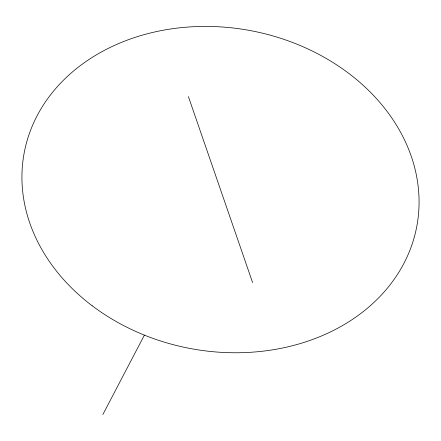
<?xml version="1.0" encoding="UTF-8"?>
<svg xmlns="http://www.w3.org/2000/svg" width="441" height="441" viewBox="0 0 441 441"><rect width="100%" height="100%" fill="white"/><g stroke="black" fill="none" stroke-linecap="round" stroke-linejoin="round"><path stroke-width="0.66" d="M102.874 414.512L144.389 335.127M188.406 96.601L252.594 282.576M92.158 305.745A199.718 161.775 10.5 0 0 415.891 230.764A199.718 161.775 10.5 0 0 153.451 32.259A199.718 161.775 10.5 0 0 92.158 305.745"/></g></svg>
